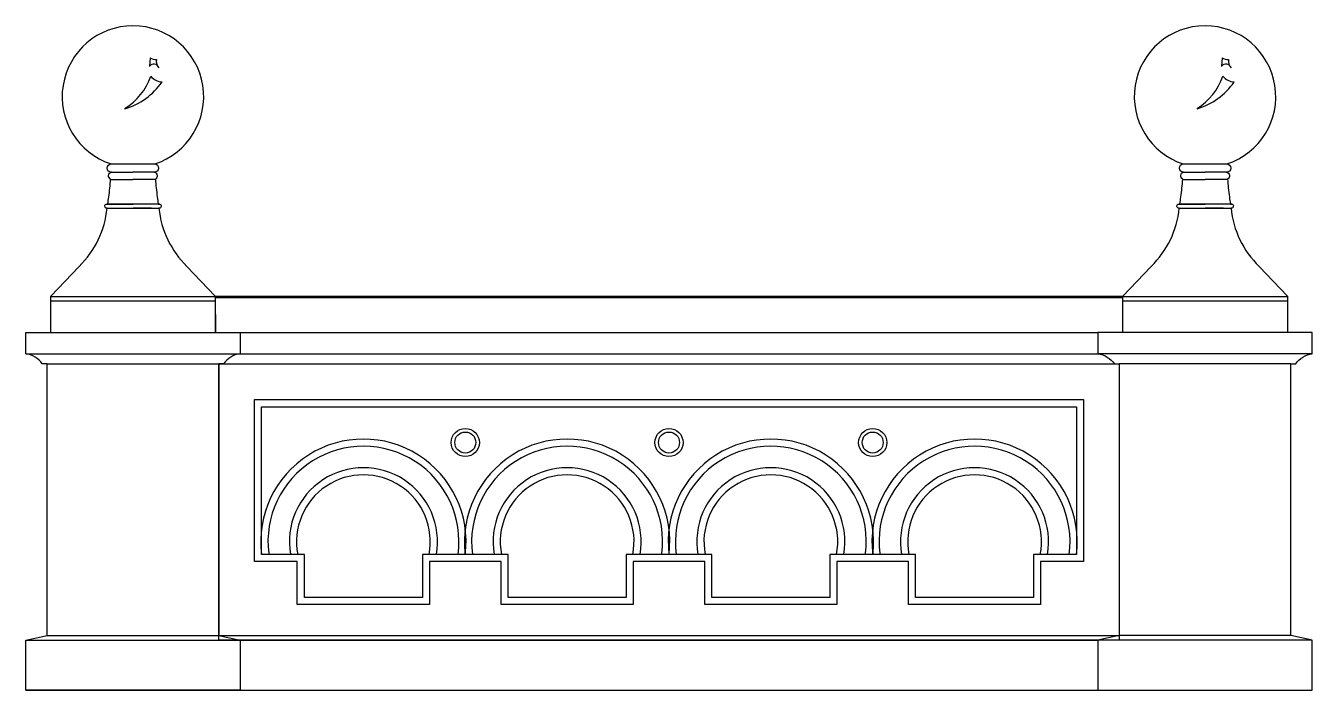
# Model space of a CAD drawing. Extents: x 2437 to 4237, y 1977 to 2906.
import ezdxf

# ---------------------------------------------------------------- set-up
doc = ezdxf.new("R2010")
doc.units = 0
doc.header["$LTSCALE"] = 0.85
doc.header["$MEASUREMENT"] = 0
for name, color, linetype in [('2', 2, 'CONTINUOUS'), ('3', 3, 'CONTINUOUS'), ('4', 4, 'CONTINUOUS'), ('7', 7, 'CONTINUOUS')]:
    doc.layers.add(name, color=color, linetype=linetype)

msp = doc.modelspace()

# ---------------------------------------------------------------- linework, layer by layer
at = {"layer": '2'}
msp.add_line((2436.5, 1977.4), (4236.5, 1977.4), dxfattribs=at)
at = {"layer": '3'}
for p, q in [((2610.4, 2861.8), (2609.5, 2849.7)), ((4110.4, 2861.8), (4109.5, 2849.7)), ((2556.5, 2701.7), (2586.5, 2701.7)), ((2616.5, 2701.7), (2586.5, 2701.7)), ((4056.5, 2701.7), (4086.5, 2701.7)), ((4116.5, 2701.7), (4086.5, 2701.7)), ((2555.2, 2691.5), (2586.5, 2691.5)), ((2618, 2691.5), (2586.5, 2691.5)), ((4055.2, 2691.5), (4086.5, 2691.5)), ((4118, 2691.5), (4086.5, 2691.5)), ((2549.7, 2651.4), (2622.9, 2651.4)), ((2624.3, 2657), (2551.2, 2657)), ((2551.2, 2657), (2586.6, 2657)), ((2612.5, 2651.4), (2586.6, 2651.4)), ((4049.7, 2651.4), (4122.9, 2651.4)), ((4124.3, 2657), (4051.2, 2657)), ((4051.2, 2657), (4086.6, 2657)), ((4112.5, 2651.4), (4086.6, 2651.4)), ((2701.7, 2527.4), (2471.3, 2527.4)), ((2701.7, 2528.5), (3971.3, 2528.5)), ((4201.7, 2527.4), (3971.3, 2527.4)), ((2466.5, 2433.8), (2706.5, 2433.8)), ((2706.5, 2433.8), (3966.5, 2433.8)), ((4206.5, 2433.8), (3966.5, 2433.8)), ((2466, 2053.8), (2707, 2053.8)), ((2707, 2053.8), (3966, 2053.8)), ((4207, 2053.8), (3966, 2053.8)), ((4207, 2053.8), (3966, 2053.8))]:
    msp.add_line(p, q, dxfattribs=at)
msp.add_lwpolyline([(3001.5, 2157.3), (3001.5, 2097.3), (2816.5, 2097.3), (2816.5, 2157.3), (2756.5, 2157.3), (2756.5, 2383.8), (3916.5, 2383.8), (3916.5, 2157.3), (3856.5, 2157.3), (3856.5, 2097.3), (3671.5, 2097.3), (3671.5, 2157.3), (3571.5, 2157.3), (3571.5, 2097.3), (3386.5, 2097.3), (3386.5, 2157.3), (3286.5, 2157.3), (3286.5, 2097.3), (3101.5, 2097.3), (3101.5, 2157.3)], close=True, dxfattribs=at)
for centre in [(3051.5, 2323.8), (3336.5, 2323.8), (3621.5, 2323.8)]:
    msp.add_circle(centre, 14.7, dxfattribs=at)
for centre, radius, start, end in [((2615.6, 2845.2), 7.66, 18.448, 143.2511), ((2618.9, 2874.7), 15.5, 236.2744, 271.8747), ((2632.6, 2856.8), 13.4, 169.4933, 223.5567), ((4115.6, 2845.2), 7.66, 18.448, 143.2511), ((4118.9, 2874.7), 15.5, 236.2744, 271.8747), ((4132.6, 2856.8), 13.4, 169.4933, 223.5567), ((2529.7, 2864), 86.4, 301.8032, 341.1754), ((2548.8, 2882.1), 95.3, 286.1127, 325.3323), ((2627.8, 2848), 20.1, 216.1625, 268.3826), ((4029.7, 2864), 86.4, 301.8032, 341.1754), ((4048.8, 2882.1), 95.3, 286.1127, 325.3323), ((4127.8, 2848), 20.1, 216.1625, 268.3826), ((2909, 2185), 143.6, 352.9352, 187.0648), ((3194, 2185), 143.6, 352.9352, 187.0648), ((3479, 2185), 143.6, 352.9352, 187.0648), ((3764, 2185), 143.6, 352.9352, 187.0648), ((2909, 2185), 133.6, 352.4033, 187.0648), ((3194, 2185), 133.6, 352.9352, 187.5967), ((3479, 2185), 133.6, 352.9352, 187.5967), ((3764, 2185), 133.6, 352.4033, 187.0648), ((2909, 2185), 103.6, 350.1841, 189.8159), ((3194, 2185), 103.6, 350.1841, 189.8159), ((3479, 2185), 103.6, 350.1841, 189.8159), ((3764, 2185), 103.6, 350.1841, 189.8159), ((2909, 2185), 93.6, 349.1231, 190.8769), ((3194, 2185), 93.6, 349.1231, 190.8769), ((3479, 2185), 93.6, 349.1231, 190.8769), ((3764, 2185), 93.6, 349.1231, 190.8769)]:
    msp.add_arc(centre, radius, start, end, dxfattribs=at)
at = {"layer": '4'}
for p, q in [((2701.7, 2521.3), (2471.5, 2521.3)), ((2701.7, 2528.5), (2701.7, 2477.4)), ((2701.7, 2526.5), (3971.3, 2526.5)), ((4201.7, 2521.3), (3971.5, 2521.3)), ((4201.7, 2528.5), (4201.7, 2477.4)), ((2736.5, 2477.4), (3936.5, 2477.4))]:
    msp.add_line(p, q, dxfattribs=at)
for points in [[(2471.4, 2477.4), (2471.5, 2528.5), (2511.1, 2570.1, 0.17812), (2550.3, 2651.4, -0.872096), (2548.9, 2657), (2551.2, 2657, 0.000584), (2551.3, 2657.3, 0.005518), (2552.7, 2667.2, 0.01375), (2555.3, 2692.1, -0.718992), (2556.5, 2701.7, -0.995473), (2556.3, 2713.3), (2616.7, 2713.3, -0.995473), (2616.5, 2701.7, -0.708527), (2617.9, 2692.2, 0.01382), (2620.5, 2667.2, 0.005518), (2621.9, 2657.3, 0.000584), (2622, 2657), (2624.3, 2657, -0.872096), (2622.9, 2651.4, 0.17812), (2662.1, 2570.1), (2701.7, 2528.5), (2701.8, 2477.4)], [(3971.4, 2477.4), (3971.5, 2528.5), (4011.1, 2570.1, 0.17812), (4050.3, 2651.4, -0.872096), (4048.9, 2657), (4051.2, 2657, 0.000584), (4051.3, 2657.3, 0.005518), (4052.7, 2667.2, 0.01375), (4055.3, 2692.1, -0.718992), (4056.5, 2701.7, -0.995473), (4056.3, 2713.3), (4116.7, 2713.3, -0.995473), (4116.5, 2701.7, -0.708527), (4117.9, 2692.2, 0.01382), (4120.5, 2667.2, 0.005518), (4121.9, 2657.3, 0.000584), (4122, 2657), (4124.3, 2657, -0.872096), (4122.9, 2651.4, 0.17812), (4162.1, 2570.1), (4201.7, 2528.5), (4201.8, 2477.4)]]:
    msp.add_lwpolyline(points, format="xyb", dxfattribs=at)
for points in [[(2466.5, 2433.8), (2459.6, 2433.8, 0.220832), (2436.5, 2447.8), (2436.5, 2477.4), (2561.5, 2477.4), (2736.5, 2477.4), (2736.5, 2447.8, 0.220832), (2713.4, 2433.8), (2706.5, 2433.8), (2706.5, 2053.9), (2736.5, 2047.3), (2736.5, 1977.4), (2561.5, 1977.4), (2436.5, 1977.4), (2436.5, 2047.3), (2466.5, 2053.9)], [(4206.5, 2433.8), (4213.4, 2433.8, -0.220832), (4236.5, 2447.8), (4236.5, 2477.4), (4111.5, 2477.4), (3936.5, 2477.4), (3936.5, 2447.8, -0.220832), (3959.6, 2433.8), (3966.5, 2433.8), (3966.5, 2053.9), (3936.5, 2047.3), (3936.5, 1977.4), (4111.5, 1977.4), (4236.5, 1977.4), (4236.5, 2047.3), (4206.5, 2053.9)]]:
    msp.add_lwpolyline(points, format="xyb", close=True, dxfattribs=at)
msp.add_lwpolyline([(2706.5, 2433.8), (3966.5, 2433.8), (3966.5, 2047.3), (2706.5, 2047.3)], close=True, dxfattribs=at)
for centre in [(2586.5, 2807.4), (4086.5, 2807.4)]:
    msp.add_arc(centre, 99, 288.0148, 251.9852, dxfattribs=at)
at = {"layer": '7'}
for p, q in [((2436.5, 2447.8), (2736.5, 2447.8)), ((2736.5, 2447.8), (3936.5, 2447.8)), ((4236.5, 2447.8), (3936.5, 2447.8)), ((2436.5, 2047.3), (2736.5, 2047.3)), ((2736.5, 2047.3), (3936.5, 2047.3)), ((4236.5, 2047.3), (3936.5, 2047.3)), ((4236.5, 2047.3), (3936.5, 2047.3))]:
    msp.add_line(p, q, dxfattribs=at)
msp.add_lwpolyline([(2991.5, 2167.3), (2991.5, 2107.3), (2826.5, 2107.3), (2826.5, 2167.3), (2766.5, 2167.3), (2766.5, 2373.8), (3906.5, 2373.8), (3906.5, 2167.3), (3846.5, 2167.3), (3846.5, 2107.3), (3681.5, 2107.3), (3681.5, 2167.3), (3561.5, 2167.3), (3561.5, 2107.3), (3396.5, 2107.3), (3396.5, 2167.3), (3276.5, 2167.3), (3276.5, 2107.3), (3111.5, 2107.3), (3111.5, 2167.3)], close=True, dxfattribs=at)
for centre in [(3051.5, 2323.8), (3336.5, 2323.8), (3621.5, 2323.8)]:
    msp.add_circle(centre, 19.7, dxfattribs=at)

doc.saveas('drawing.dxf')
